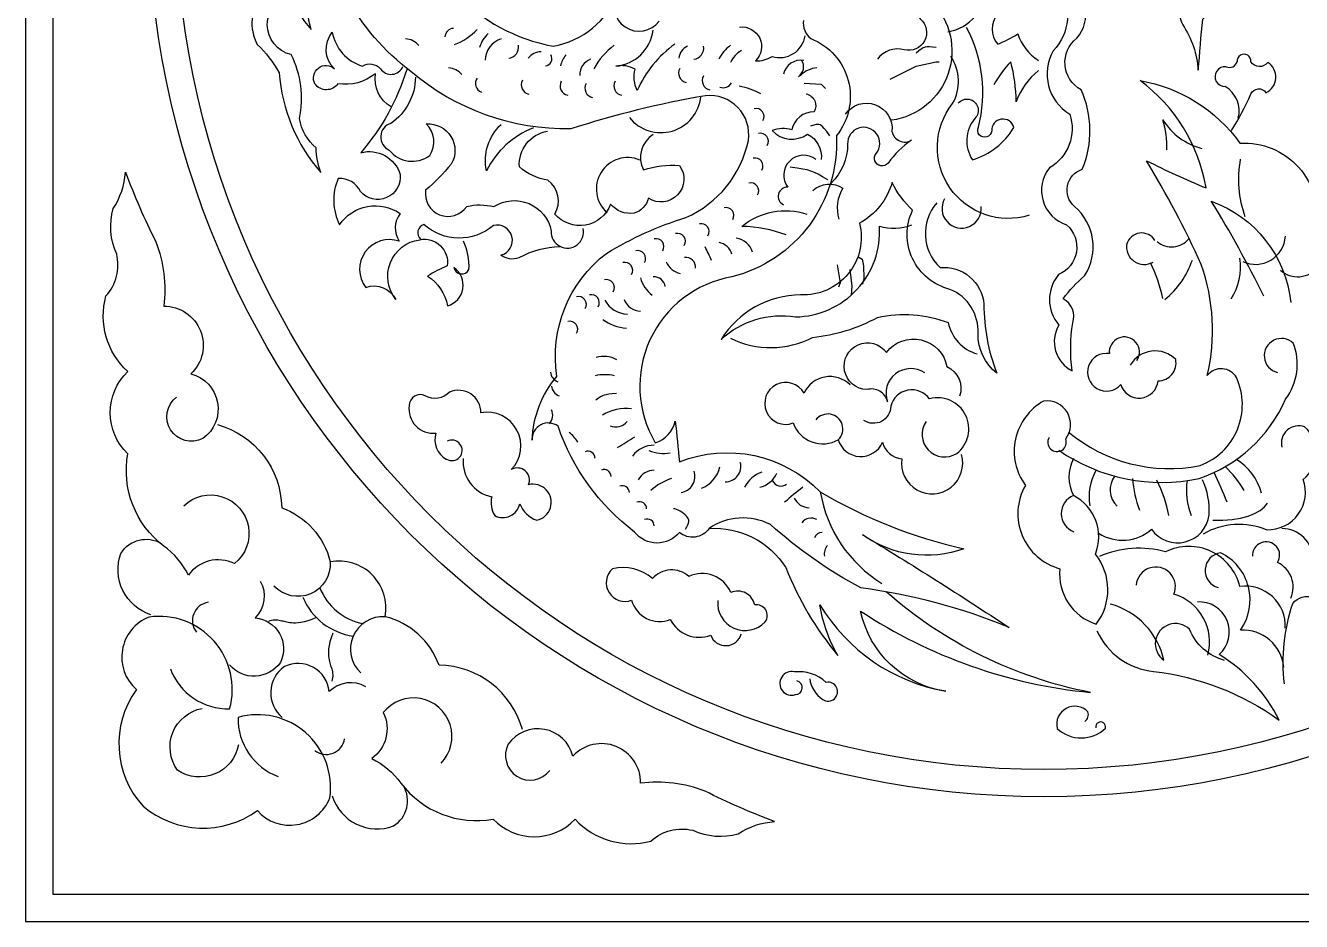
# Model space of a CAD drawing. Extents: x -66030 to 95157, y -13132 to 45879.
# Drawn here: x -48253 to -47691, y 6457 to 6852 of the extents above; entities that cross this region are included whole.
import ezdxf

# ---------------------------------------------------------------- set-up
doc = ezdxf.new("R2010")
doc.units = 0
doc.header["$LTSCALE"] = 100
doc.header["$MEASUREMENT"] = 0
doc.layers.add('4', color=121, linetype='CONTINUOUS')

msp = doc.modelspace()

# ---------------------------------------------------------------- linework, layer by layer
at = {"layer": '4'}
for points in [[(-47353.45, 7356.6), (-48253.45, 7356.6), (-48253.45, 6456.6), (-47353.45, 6456.6)], [(-47365.45, 7344.6), (-48241.45, 7344.6), (-48241.45, 6468.6), (-47365.45, 6468.6)]]:
    msp.add_lwpolyline(points, close=True, dxfattribs=at)
for points in [[(-47752.29, 6893.68, 0.213413), (-47766.69, 6880.68, -0.10069), (-47767.94, 6862.99, 0.359502), (-47756.43, 6876.21, -1.392987), (-47736.37, 6870.78, 0.447066), (-47743.02, 6851.92, -0.127075), (-47736.2, 6831.98, -0.002221), (-47734.25, 6854.47, 0.487992), (-47734.7, 6890.31, -0.741047), (-47735.91, 6905.96, 1.11222), (-47768.65, 6918.37, -0.13184), (-47774.77, 6914.64)], [(-48145.91, 6881.29, -0.3879), (-48148.88, 6864.99, 0.312373), (-48151.29, 6843.33, -0.079238), (-48141.6, 6830.84, 0.162607), (-48123.19, 6786.85, -0.082648), (-48125.31, 6797.72, -0.177329), (-48132.61, 6810.63, 0.166012), (-48136.23, 6838.82, -0.796718), (-48136.23, 6865.41, 0.121052), (-48127.45, 6849.97, -0.187369), (-48127.02, 6866.82, 0.370703), (-48129.01, 6878.93, -0.830406), (-48130.83, 6912.42, 1.024256), (-48149.45, 6910.96, 0.242105), (-48164.33, 6904.44, -0.079506), (-48170.42, 6871.06, -0.006731), (-48158.71, 6899.48, 0.184438), (-48147.93, 6885.76, -0.486295), (-48132.76, 6911.93)], [(-47851.16, 6884.42, 0.239821), (-47864.05, 6892.61, -0.852594), (-47866.77, 6908.4, -0.468159), (-47847.88, 6918.65, -0.850735), (-47843.92, 6906.46, 0.570845), (-47860.31, 6878.74, 0.264808), (-47858.84, 6854.59, -0.798943), (-47865.93, 6840.96, 0.307115), (-47877.69, 6836.9)], [(-47910.31, 6853.93, 0.262593), (-47907.15, 6845.9, -0.509115), (-47895.79, 6803.1, -0.358007), (-47941.97, 6740.81, 0.5253), (-47975.67, 6667.65, 0.273408), (-47966.9, 6677.26, -0.008926), (-47965.08, 6659.24, -0.302132), (-47902.92, 6646.02, 0.077654), (-47839.54, 6620.95, -0.24716), (-47884.26, 6627.13, -0.010698), (-47819.64, 6586.18, 0.066779), (-47885.01, 6603.66, -0.05991), (-47924.94, 6631.67, 0.274714), (-47951.96, 6629.9, -0.443997), (-47965.04, 6628.17, -0.480781), (-47984.8, 6628.29, -0.148881), (-48018.56, 6674.95, 0.644601), (-48029.95, 6668.87, -0.168264), (-48019.11, 6696.94, -0.274934), (-47997.19, 6751.19, -0.063348), (-47962.15, 6767.01, 0.242696), (-47934.65, 6801.03, 0.493498), (-47953.6, 6820.68, 0.036087), (-48012.96, 6806.08, -0.182964), (-48083.44, 6831.37, -0.214027), (-48124.45, 6905.97, -0.406927)], [(-48084.78, 6908.66, 0.319861), (-48020.73, 6842.58, 0.26636), (-47992.24, 6866.03, 0.957723), (-47973.92, 6853.63, 0.22716)], [(-47830.85, 6872.37, 0.570221), (-47856.7, 6880.34, 1.853814), (-47853.76, 6862.13, -0.616232), (-47871.47, 6809.86)], [(-47846.72, 6848.92, 0.384553), (-47830.21, 6868.9, -0.399979), (-47824.78, 6856.66, 0.359096), (-47824.68, 6843.47, 0.05728), (-47815.83, 6847.96, 0.162729), (-47806.74, 6836.24)], [(-47797.22, 6869.21, -0.340676), (-47800.23, 6840.54, 0.403752), (-47792.91, 6812.56, -0.359073), (-47801.8, 6788.9, 0.527098), (-47794.25, 6763.75, -0.552877), (-47797.82, 6741.82, 0.366499), (-47797.68, 6719.56, 0.434237), (-47791.79, 6699.37, -0.078912), (-47791.51, 6720.5, 0.358374), (-47795.8, 6731.19, -0.052468), (-47786.36, 6741.32, 0.376174), (-47790.79, 6771.85, -0.582178), (-47787.41, 6788.27, 0.211058), (-47787.92, 6823.33, -0.535836), (-47789.79, 6846.09, 0.5365), (-47795.82, 6870.36)], [(-47967.02, 6843.48, 0.136215), (-47983.63, 6823.02, -0.177431), (-47984.6, 6832.44, 0.18166), (-47993.11, 6833.69, 0.351285), (-47976.68, 6849.6)], [(-47938.56, 6850.95, -0.726576), (-47931.51, 6836.07, 0.155182), (-47924.12, 6838.04, 0.458601), (-47909.58, 6847.15, 0.458601)], [(-47842.09, 6817.39, -1.058292), (-47834.73, 6810.67, 0.32889), (-47835.82, 6792.42, 0.184887), (-47817.56, 6806.67, 0.905785), (-47827.32, 6805.21, -1.202739), (-47833.2, 6806.88, 0.190022), (-47838.47, 6850.82, 0.190022)], [(-48092.14, 6815.74, -0.302047), (-48099.16, 6830.43, -0.212275), (-48115.65, 6825.98, -0.516569), (-48125.78, 6825.92, -0.85955), (-48117.16, 6832.51, -0.391377), (-48118.18, 6848.7, 0.280866), (-48104.82, 6833.8, -0.364308), (-48096.92, 6832.61, 0.595543), (-48087.04, 6833.58, 0.595543)], [(-47810.74, 6768.02, -0.738412), (-47844.55, 6817.23, 0.287664), (-47845.38, 6838.09, 0.287664)], [(-47721.49, 6805.31, 0.030001), (-47712.95, 6821.47, -0.607607), (-47706.34, 6822.01, 0.593413), (-47705.54, 6835.34, -0.524325), (-47712.97, 6835.64, 1.097043), (-47719.05, 6835.64)], [(-48085.34, 6832.3, -0.105834), (-48105.62, 6795.59, -0.401933), (-48088.2, 6786.01, -0.739495), (-48105.73, 6778.48, 0.307447), (-48115.52, 6784.19, 0.227644), (-48114.91, 6763.83, -0.422935), (-48088.27, 6768.71, 0.316126), (-48088.66, 6756.54, 0.747022), (-48103.35, 6736.18, -0.38293), (-48090.09, 6730.81, -0.58563), (-48079.54, 6757.21, -0.525158), (-48067.48, 6745.64, 0.045565), (-48076.12, 6741.14, -0.203632), (-48067.3, 6728.08, 0.636067), (-48064.53, 6744.91, 0.707139), (-48057.88, 6744.06, 0.121835), (-48060.3, 6756.6, 0.121835)], [(-47904.48, 6833, 0.173083), (-47911.61, 6829.67, 0.173083)], [(-47806.74, 6831.8, 0.134195), (-47816.53, 6818.06, 0.062257), (-47818.91, 6835.72, 0.06054), (-47826.41, 6825.47)], [(-48081.51, 6828.91, -0.249203), (-48092.38, 6808.51, 0.689191), (-48093.07, 6796.76, 0.4069), (-48075.16, 6794.36, 0.36435), (-48076.68, 6808.24, -0.606509), (-48065.69, 6790.53, -0.040466), (-48076.97, 6779.05, 0.808119), (-48058.88, 6771.93, -0.11696), (-48046.88, 6771.8, -0.530503), (-48021.6, 6761.04, 1.147223), (-48007.52, 6762.21, 1.147223)], [(-47793.41, 6672.4, 0.227512), (-47735.4, 6657.66, 0.434554), (-47719.33, 6696.39, 0.536013), (-47732.22, 6697.34, 0.143079), (-47734.9, 6746.34, 0.029739), (-47759.08, 6792.07, 0.019151), (-47732.79, 6780.06, 0.194559), (-47761.89, 6827.37, -0.197594), (-47717.81, 6799.78, -0.478997), (-47684.01, 6762.19, 0.010139), (-47655.86, 6740, -0.388046), (-47683.48, 6745.09, -0.436973), (-47699.91, 6743.64)], [(-47909.11, 6821.53, -0.494698), (-47905.58, 6813.61, 0.36401), (-47915.47, 6805.61, 0.170539), (-47924.16, 6805.33, 0.37796), (-47908.62, 6803.76, -0.312598), (-47902.46, 6792.58)], [(-47891.82, 6812.63, -0.770364), (-47871.31, 6804.98, 0.516793), (-47862.62, 6801.08, 0.094168), (-47873.05, 6790.93, -1.018686), (-47878.16, 6795.35, 1.430092), (-47890.85, 6799.4, -0.204049), (-47898.15, 6782.16)], [(-47750.03, 6796.91, 0.081751), (-47751.83, 6810.07, 0.191139), (-47734.66, 6797.43, 0.191139)], [(-48029.45, 6806.54, 0.185719), (-48050.14, 6787.63, -0.260733), (-48043.66, 6808.09)], [(-47976.6, 6803.62, 0.397204), (-47980.83, 6787.98, -0.105706), (-47965, 6789.9, -0.832978), (-47978.69, 6775.5, -0.264417), (-47985.05, 6768.88, -0.259259), (-47995.4, 6772.9, -0.574447), (-48020.01, 6768.55, 0.385318), (-48023.01, 6783.47, -0.145225), (-48035.65, 6789.29, -0.384962), (-48023.25, 6805.12)], [(-47904.83, 6792.58, 0.881179), (-47917.21, 6780.36, 0.834441), (-47919.08, 6772.65, 0.834441)], [(-48183.66, 6639.87, -1.055128), (-48161.35, 6614.42, 0.366246), (-48181.64, 6609.28, 0.126982), (-48192.47, 6622.14, -0.281378), (-48208.35, 6662.86, -0.426753), (-48208.38, 6699.05, -0.279848), (-48217.98, 6732.44, 0.248463), (-48213.25, 6750.9, -0.174704), (-48214.78, 6770.97, 0.128908), (-48209.38, 6787, 0.027185), (-48195.97, 6756.34, -0.12406), (-48192.49, 6727.91, -0.684481), (-48180.52, 6698.03, -0.643109), (-48175.27, 6669.55, -0.920448), (-48186.82, 6687.81)], [(-47851.55, 6773.54, 0.401333), (-47850.11, 6744.95, -0.417452), (-47830.74, 6728.79, 0.094222), (-47825.08, 6698.39, -0.232663), (-47833.34, 6715.75, 0.32265), (-47845.73, 6735.33, -0.473001), (-47862.18, 6770.25, -0.091285), (-47871.21, 6782.45, -0.199739), (-47885.61, 6764.5, -0.506034), (-47911.62, 6732.94, 0.254658), (-47946.58, 6713.29, -0.231581), (-47913.85, 6723.21, 0.429725), (-47876.84, 6763.23, 0.172859), (-47862.48, 6763.77)], [(-47906.2, 6778.98, -0.335163), (-47892.94, 6779.94, 0.218695), (-47894.7, 6766.34, 0.218695)], [(-47707.3, 6732.26, 0.024939), (-47730.47, 6774.24, -0.28684), (-47695.36, 6729.51)], [(-47917.99, 6759.3, 0.089477), (-47937.53, 6763.09, -0.255305), (-47908.86, 6768.51)], [(-48017.81, 6754.15, 0.109958), (-48035.86, 6749.28, -0.269317), (-48043.75, 6750.43, 0.993151), (-48047.11, 6763.5, -0.376431), (-48077.78, 6763.94, 0.580103), (-48079.19, 6757.41)], [(-47942.45, 6713.77, 0.240915), (-47906.33, 6714.17, 0.10035), (-47877.67, 6722.95, -0.148391), (-47846.46, 6720.64, 0.281699), (-47833.71, 6706.87)], [(-47763.26, 6704.02, 1.423046), (-47775.41, 6707, 1.710097), (-47770.4, 6693.39, 0.822731), (-47753.92, 6695.01, 0.473192), (-47746.16, 6704.37, 0.497946), (-47766.17, 6701.88, 0.497946)], [(-47856.84, 6698.48, 0.730731), (-47873.26, 6685.71, 0.434675), (-47882.39, 6691.12, -1.599325), (-47873.77, 6707.54, -0.644137), (-47847.04, 6701.27, -0.384939), (-47841.46, 6688.16)], [(-47797.76, 6664.37, 0.20366), (-47735.82, 6651.87, 0.209953), (-47697.69, 6686.95, 0.262344), (-47694.3, 6711.63, 1.294578), (-47701.31, 6698.67)], [(-47889.78, 6693.21, 0.522666), (-47910.09, 6689.51, 2.194753), (-47914.86, 6676.4, 0.470821), (-47894.96, 6669.04, 0.703917), (-47875.47, 6667.94, 0.30571), (-47866.97, 6660.58, 1.240767), (-47840.65, 6662.52, 1.240767)], [(-48060.41, 6660.71, 0.379717), (-48047.85, 6643.88, 0.196638), (-48046.52, 6635.59, 0.501543), (-48035.44, 6640.79, 0.223798), (-48027.95, 6633.52, 1.019404), (-48031.61, 6649.19, 0.716881), (-48039.23, 6655.86, 0.736619), (-48052.62, 6680.87, 0.544142), (-48066.46, 6689.98, -0.35253), (-48077.15, 6688.39, 0.550878), (-48084.23, 6684.14, 0.487741), (-48072.46, 6671.93, 0.359693), (-48067.77, 6660.36)], [(-47856.19, 6677.13, 0.822993), (-47842.73, 6662.96, 0.820428), (-47854.69, 6687.01, 0.634458), (-47871.87, 6683.78, -0.602576), (-47883.7, 6677.57)], [(-47802, 6670.03, 1.60704), (-47794.68, 6669.36, 0.671303), (-47804.4, 6686.06, 0.451874), (-47812.43, 6648.88, 0.491915), (-47797.23, 6612.14, 0.353645), (-47781.24, 6587.7, 0.342739), (-47781.53, 6618.58, 0.386761), (-47791.28, 6644.4, 0.682337), (-47791.11, 6628.44)], [(-48168.85, 6675.73, -0.333818), (-48140.47, 6638.97, -0.253565), (-48119.06, 6615.19, -0.703455), (-48143.86, 6604.5)], [(-47733.91, 6627.57, -0.236758), (-47706.01, 6629.35, 0.531381), (-47689.93, 6651.53, 0.466948), (-47689.28, 6674.66, 0.60555), (-47699.33, 6665.69, 0.60555)], [(-47780.15, 6627.75, 0.331806), (-47756.82, 6629.53, 0.685934), (-47731.38, 6635.91, 0.121152), (-47734.32, 6651.36)], [(-47951.96, 6629.9, -0.270472), (-47918.08, 6612.67, 0.081856), (-47895.13, 6573.93, -0.095077), (-47903.05, 6596.24, 0.217906), (-47847.58, 6558.15, -0.315123), (-47885.12, 6593.48, 0.122378), (-47783.77, 6557.59, -0.132669), (-47873.82, 6601.91)], [(-47698.18, 6561.39, -0.113458), (-47694.47, 6596.84, -0.697132), (-47679.8, 6591.97, 0.512205), (-47685.69, 6616.28, 0.419828), (-47699.29, 6629.81, 0.419828)], [(-48198.11, 6591.87, -0.427892), (-48211.35, 6618.92, -0.407523), (-48193.64, 6623.33, -0.407523)], [(-47695.31, 6599.21, 0.395573), (-47701.2, 6614.89, 1.375724), (-47712.25, 6617.63)], [(-47697.84, 6585.99, 0.47345), (-47717.83, 6604.28, 0.480512), (-47750.59, 6619.58, 0.170996), (-47779.83, 6617.57, 0.170996)], [(-47698.44, 6568.78, 0.398467), (-47717.59, 6585.1, 0.464733), (-47726.39, 6619.16, 0.812599), (-47727.43, 6603.8)], [(-47948.14, 6598.1, 0.71744), (-47927.22, 6588.77, 0.683729), (-47931.83, 6596.15, 0.473368), (-47942.32, 6601.66, 0.421577), (-47960.9, 6608.71, 0.420563), (-47976.94, 6607.78, 0.245142), (-47994.56, 6612.1, 0.833022), (-47986.11, 6598.28, 0.449279), (-47969.09, 6589.77, 0.37935), (-47951.19, 6582.79)], [(-47732.02, 6574, 0.408496), (-47746.94, 6600.93, 1.166445), (-47763.58, 6604.94, 1.166445)], [(-48149.95, 6606.7, -0.338558), (-48152.11, 6590.53, -0.519359), (-48141.01, 6570.83, -0.493768), (-48163.5, 6569.79)], [(-47780.88, 6584.72, 0.266611), (-47755.89, 6566.87, -0.128243), (-47700.47, 6545.34, 0.139311), (-47727.04, 6574.34, 0.719254), (-47736.61, 6597.49)], [(-47724.57, 6571.7, -0.236644), (-47740, 6585.42, 1.085515), (-47751.34, 6571.75, 0.277452), (-47774.95, 6596.55)], [(-48189.54, 6568, 0.319048), (-48163.45, 6550.36, 0.541193), (-48198.98, 6590.82, 0.561508), (-48204.55, 6558.84, 0.355693), (-48201.59, 6507.44, 0.343874), (-48151.21, 6505.5, 0.561508), (-48119.23, 6511.08, 0.541193), (-48159.69, 6546.61, 0.319048), (-48142.06, 6520.52)], [(-48034.33, 6541.2, 0.333818), (-48071.08, 6569.58, 0.253565), (-48094.87, 6591, 0.703455), (-48105.56, 6566.19)], [(-48103.35, 6560.11, 0.338558), (-48119.53, 6557.95, 0.519359), (-48139.23, 6569.05, 0.493768), (-48140.27, 6546.56)], [(-47907.59, 6563.63, 0.216211), (-47901.81, 6554.51, 1.509612), (-47900.28, 6562.04, 0.210734), (-47914.36, 6566.66, 1.32737), (-47913.87, 6556.65, 0.888815), (-47913.26, 6562.71, 0.888815)], [(-48070.19, 6526.4, 1.055128), (-48095.64, 6548.7, -0.366246), (-48100.78, 6528.42, -0.126982), (-48087.92, 6517.59, 0.281378), (-48047.2, 6501.71, 0.426753), (-48011.01, 6501.67, 0.279848), (-47977.62, 6492.08, -0.248463), (-47959.15, 6496.8, 0.174704), (-47939.09, 6495.27, -0.128908), (-47923.05, 6500.67, -0.027185), (-47953.72, 6514.08, 0.12406), (-47982.14, 6517.57, 0.684481), (-48012.02, 6529.53, 0.643109), (-48040.51, 6534.79, 0.920448), (-48022.25, 6523.24)], [(-47786.27, 6544.74, 0.320209), (-47784.86, 6549.08, 0.764172), (-47798.42, 6541.71, 0.401847), (-47777.16, 6541.87, 1.262408), (-47781.36, 6542.02)], [(-48159.5, 6534.51, -0.539681), (-48186.36, 6523.29, -0.553633), (-48175.54, 6550.55)], [(-48118.19, 6511.94, 0.427892), (-48091.14, 6498.71, 0.407523), (-48086.73, 6516.41, 0.407523)]]:
    msp.add_lwpolyline(points, format="xyb", dxfattribs=at)
for points in [[(-47851.79, 6841.95), (-47853.47, 6842.15), (-47854.79, 6842.26), (-47855.83, 6842.26), (-47856.71, 6842.11), (-47857.53, 6841.77), (-47858.39, 6841.23), (-47859.41, 6840.46), (-47860.68, 6839.41)], [(-47872.1, 6828), (-47860.68, 6833.71), (-47851.79, 6835.61), (-47850.52, 6835.61)], [(-47910.06, 6826.27), (-47902.46, 6825.8), (-47900.56, 6823.9)], [(-47898.66, 6803.02), (-47900.07, 6804.9), (-47901.19, 6806.29), (-47902.11, 6807.25), (-47902.93, 6807.83), (-47903.75, 6808.07), (-47904.67, 6808.03), (-47905.79, 6807.75), (-47907.21, 6807.29)], [(-47899.61, 6783.57), (-47901.98, 6784.98), (-47903.87, 6786.06), (-47905.49, 6786.87), (-47907.03, 6787.48), (-47908.67, 6787.96), (-47910.63, 6788.37), (-47913.08, 6788.78), (-47916.23, 6789.26)], [(-47886.23, 6749.61), (-47884.5, 6748.6), (-47883.92, 6745.7), (-47883.77, 6740.06), (-47884.35, 6737.6)], [(-47895.44, 6746.1), (-47894.12, 6738.17), (-47894.89, 6736.25)], [(-47889.87, 6744.14), (-47888.94, 6736.76), (-47889.34, 6732.78)], [(-47992.81, 6689.35), (-47994.7, 6689.19), (-47996.16, 6689.04), (-47997.29, 6688.87), (-47998.21, 6688.64), (-47999.02, 6688.32), (-47999.82, 6687.89), (-48000.73, 6687.29), (-48001.84, 6686.51)], [(-47729.73, 6633.6), (-47725.35, 6633.56), (-47721.29, 6633.87), (-47717.57, 6634.49), (-47714.24, 6635.39), (-47711.34, 6636.52), (-47708.92, 6637.87), (-47707, 6639.39), (-47705.64, 6641.05)], [(-47962.41, 6629.56), (-47961.79, 6630.57), (-47961.33, 6631.46), (-47961.05, 6632.25), (-47960.93, 6632.96), (-47960.96, 6633.61), (-47961.14, 6634.22), (-47961.47, 6634.8), (-47961.94, 6635.38), (-47962.53, 6635.96), (-47963.23, 6636.53), (-47963.99, 6637.07), (-47964.79, 6637.56), (-47965.58, 6637.97), (-47966.34, 6638.3), (-47967.04, 6638.51), (-47967.64, 6638.58)], [(-48125.25, 6590.58), (-48127.22, 6589.74), (-48128.99, 6589.11), (-48130.56, 6588.67), (-48131.96, 6588.38), (-48133.21, 6588.22), (-48134.31, 6588.16), (-48135.28, 6588.18), (-48136.15, 6588.25), (-48136.91, 6588.33), (-48137.6, 6588.44), (-48138.22, 6588.56), (-48138.8, 6588.68), (-48139.34, 6588.82), (-48139.88, 6588.95), (-48140.41, 6589.08), (-48140.97, 6589.2), (-48141.56, 6589.32), (-48142.18, 6589.41), (-48142.83, 6589.47), (-48143.51, 6589.49), (-48144.2, 6589.45), (-48144.91, 6589.35), (-48145.63, 6589.18), (-48146.35, 6588.92)], [(-48117.96, 6583.71), (-48118.68, 6581.7), (-48119.2, 6579.9), (-48119.55, 6578.3), (-48119.76, 6576.88), (-48119.84, 6575.63), (-48119.83, 6574.53), (-48119.76, 6573.56), (-48119.64, 6572.7), (-48119.51, 6571.94), (-48119.36, 6571.26), (-48119.2, 6570.65), (-48119.04, 6570.08), (-48118.88, 6569.54), (-48118.72, 6569.02), (-48118.55, 6568.49), (-48118.4, 6567.94), (-48118.25, 6567.36), (-48118.12, 6566.75), (-48118.02, 6566.1), (-48117.96, 6565.43), (-48117.95, 6564.73), (-48118.01, 6564.02), (-48118.14, 6563.29), (-48118.35, 6562.55)]]:
    msp.add_lwpolyline(points, dxfattribs=at)
for radius in [395, 383]:
    msp.add_circle((-47804.29, 6906.6), radius, dxfattribs=at)
for centre, radius, start, end in [((-48064.42, 6846.37), 4.04, 93.334, 176.6078), ((-48073.91, 6868.7), 27.22, 290.9443, 316.3823), ((-48086.19, 6837.78), 8.01, 39.2463, 87.6699), ((-48040.89, 6838.71), 12.7, 131.7997, 164.9336), ((-48040.58, 6836.08), 10.2, 107.5449, 178.6596), ((-48040.91, 6842.15), 4.92, 276.705, 9.4995), ((-48025.61, 6832.04), 8.09, 93.3526, 139.7311), ((-48024.28, 6836.96), 3.02, 271.8677, 34.9557), ((-48004.49, 6830.38), 13.52, 142.0939, 164.7294), ((-47975.68, 6818.19), 30.68, 126.1586, 152.1539), ((-47959.17, 6836.81), 6.13, 112.1745, 175.7157), ((-47959.34, 6841.78), 5.03, 278.0964, 8.108), ((-47932.76, 6829.43), 16.66, 125.6954, 153.7749), ((-47932.28, 6830.85), 11.16, 119.2597, 156.1351), ((-48067.19, 6824.96), 8.01, 39.2463, 87.6699), ((-48001.77, 6830), 7.22, 109.948, 182.6182), ((-47961.18, 6830.73), 4.25, 151.6541, 257.9404), ((-47911.39, 6828.39), 8.01, 81.3535, 167.3532), ((-47915.4, 6833.47), 5.13, 303.6501, 33.7078), ((-47724.44, 6829.14), 4.36, 83.8038, 271.2881), ((-47722.49, 6836.68), 3.53, 245.1802, 346.2613), ((-48051.02, 6826.08), 3.99, 143.1327, 251.1053), ((-48030.53, 6825.51), 4.25, 151.6541, 257.9404), ((-48013.43, 6825.04), 4.25, 151.6541, 257.9404), ((-47989.68, 6825.04), 4.25, 151.6541, 257.9404), ((-47950.73, 6827.41), 4.25, 151.6541, 257.9404), ((-48002.5, 6824.09), 4.25, 151.6541, 257.9404), ((-47945.84, 6828.77), 4.53, 252.1114, 327.8176), ((-47944.79, 6792.23), 33.27, 62.0276, 79.4284), ((-47730.74, 6813.97), 12.56, 345.1072, 59.3813), ((-47973.26, 6822.18), 17.76, 218.768, 354.0426), ((-47931.2, 6811.58), 3.49, 328.3316, 103.7782), ((-47929.3, 6800.66), 3.49, 328.3316, 103.7782), ((-47987.87, 6779.62), 13.82, 66.912, 229.259), ((-47931.68, 6789.75), 3.49, 328.3316, 103.7782), ((-47669.67, 6783.9), 48.81, 169.6206, 199.6893), ((-47933.58, 6778.83), 3.49, 328.3316, 103.7782), ((-47944.5, 6767.92), 3.49, 328.3316, 103.7782), ((-47840.59, 6770.97), 8.65, 150.1909, 5.6433), ((-47965.88, 6756.53), 3.49, 328.3316, 103.7782), ((-47955.43, 6760.8), 3.49, 328.3316, 103.7782), ((-47761.18, 6753.32), 6.86, 31.1203, 164.4272), ((-47975.38, 6754.16), 3.49, 328.3316, 103.7782), ((-48004.73, 6726.85), 57.83, 21.4289, 28.1657), ((-47949.19, 6748.56), 7.66, 17.2032, 77.8337), ((-47941.3, 6749.22), 8.83, 16.8497, 81.379), ((-47760.07, 6754.08), 7.77, 169.221, 300.3269), ((-47747.92, 6763.88), 9.85, 229.1335, 321.1413), ((-47710.98, 6759.58), 13.24, 245.2221, 356.4478), ((-47983.45, 6748.94), 3.49, 328.3316, 103.7782), ((-47962.16, 6745.27), 4.18, 351.534, 98.524), ((-47775.23, 6760.68), 38.48, 309.0884, 341.1244), ((-47743.82, 6745.26), 26.26, 327.3848, 8.2944), ((-47989.15, 6743.72), 3.49, 328.3316, 103.7782), ((-47962.84, 6750.73), 8.64, 201.8991, 257.6854), ((-47824.46, 6714.83), 74.54, 12.7642, 25.6339), ((-47997.23, 6736.13), 3.49, 328.3316, 103.7782), ((-47968.26, 6744.42), 14.57, 196.0928, 232.9783), ((-47976.24, 6735.91), 4.96, 7.8642, 93.6138), ((-48009.58, 6728.68), 3.49, 328.3316, 103.7782), ((-48003.88, 6729.48), 3.49, 328.3316, 103.7782), ((-47982.05, 6733.43), 7.76, 199.0891, 268.4585), ((-47987.54, 6736.22), 11.82, 208.5358, 267.9972), ((-48013.38, 6717.77), 3.49, 328.3316, 103.7782), ((-47987.06, 6738.29), 20.11, 233.9872, 266.0837), ((-47998.33, 6694.18), 11.6, 60.9798, 107.0142), ((-48016.77, 6699.43), 5.19, 186.4764, 249.3296), ((-47997.93, 6679.14), 18.57, 76.6888, 103.3112), ((-48016.3, 6693.26), 5.19, 186.4764, 249.3296), ((-48026.55, 6679.86), 5.62, 317.5285, 24.9618), ((-47988.39, 6662.44), 20.39, 83.7275, 121.3056), ((-47899.57, 6673.78), 6.6, 314.209, 142.8153), ((-47993.17, 6681.3), 6.66, 248.0278, 320.0174), ((-48065.39, 6664.33), 4.53, 238.9853, 117.7786), ((-48022.49, 6660.64), 14.57, 30.35, 52.9745), ((-1276099.14, 1973635.39), 2318882.57, 301.979207, 301.97942838), ((-48005.4, 6660.88), 3.09, 0.0534, 112.6199), ((-47976.19, 6654.7), 11.88, 89.9884, 143.0954), ((-47972.15, 6680.37), 17.39, 248.365, 280.2253), ((-47944.76, 6657.25), 6.8, 269.3948, 14.799), ((-47775.54, 6652.51), 17.71, 152.5556, 207.2711), ((-47732.78, 6638.81), 25.35, 15.3126, 58.1808), ((-47998.27, 6652.81), 3.09, 0.0534, 112.6199), ((-47975.48, 6646.4), 9.29, 94.385, 147.4915), ((-47965.49, 6652.86), 7.26, 279.3618, 18.6596), ((-47960.4, 6660.13), 13.53, 292.195, 347.0187), ((-47924.51, 6642.27), 13.12, 108.5372, 153.7771), ((-47932.01, 6658.76), 10.95, 282.505, 335.6259), ((-47761.12, 6643.82), 23.27, 150.1912, 189.6371), ((-47764.87, 6646.95), 10.18, 143.1602, 225.6468), ((-47844.22, 6596.48), 128.8, 20.4235, 26.7733), ((-47760.57, 6619.41), 52.32, 31.412, 46.1831), ((-47990.2, 6645.69), 3.09, 0.0534, 112.6199), ((-47961.25, 6628.77), 24.24, 107.6236, 132.4633), ((-47920.33, 6652.45), 3.92, 203.0902, 310.9458), ((-47816.66, 6525.61), 154.36, 127.5031, 131.385), ((-47722.93, 6653.9), 42.26, 182.725, 202.2069), ((-47802.76, 6625.91), 54.42, 10.2481, 27.6136), ((-47714.3, 6646.27), 27.17, 169.8362, 203.1519), ((-47982.6, 6638.58), 3.09, 0.0534, 112.6199), ((-47907.66, 6646.56), 7.51, 205.5429, 269.0395), ((-47844.88, 6655.77), 58.85, 189.5388, 238.401), ((-47979.27, 6630.98), 3.09, 0.0534, 112.6199), ((-47906.94, 6629.19), 5.27, 61.8708, 142.2949), ((-47902.29, 6624.91), 3.24, 86.4307, 164.5899), ((-47895.68, 6618.65), 5.53, 136.6962, 189.8731), ((-48115.22, 6594.83), 20.71, 349.3236, 100.6764), ((-48099.39, 6613.49), 26.15, 201.902, 258.538), ((-48171.65, 6589.26), 8.18, 99.0701, 218.5683), ((-48105.01, 6610.46), 28.28, 202.6484, 262.099), ((-47944.59, 6585.26), 7.05, 200.458, 344.7021), ((-48120.79, 6538.41), 8.18, 231.4317, 350.9299)]:
    msp.add_arc(centre, radius, start, end, dxfattribs=at)

doc.saveas('drawing.dxf')
